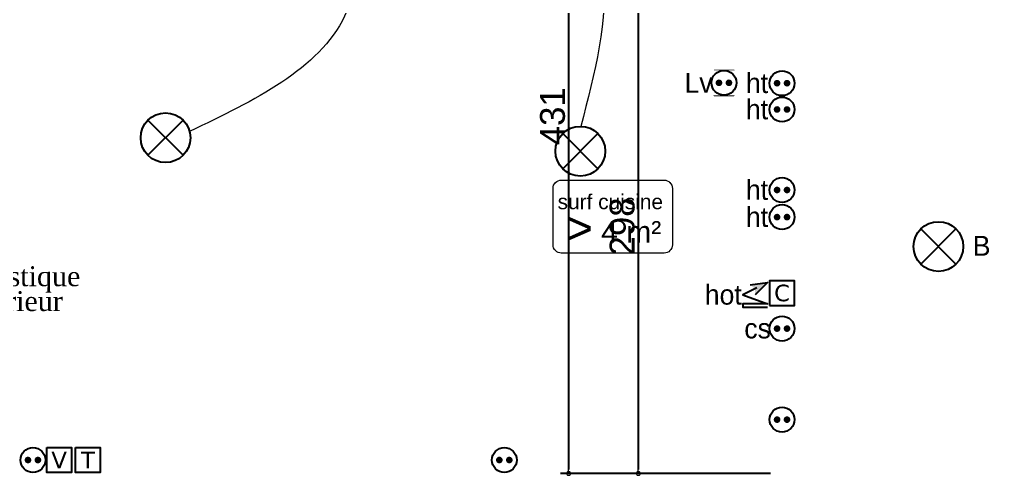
# Model space of a CAD drawing. Header units: millimetres. Extents: x 459337 to 526921, y -375392 to -289779.
# Drawn here: x 463077 to 468935, y -359083 to -356333 of the extents above; entities that cross this region are included whole.
import ezdxf

# ---------------------------------------------------------------- set-up
doc = ezdxf.new("R2010")
doc.units = ezdxf.units.MM
doc.set_wipeout_variables(frame=1)
doc.layers.add('_GAZELEC-BOITE INCORPO', color=36, linetype='Continuous', lineweight=18)
for name, color, linetype in [('prlm-EAU-EF', 161, 'Continuous'), ('prlm-ELEC-CFA', 181, 'Continuous'), ('prlm-ELEC-CFO', 201, 'Continuous'), ('prlm-VMC', 93, 'Continuous')]:
    doc.layers.add(name, color=color, linetype=linetype)
doc.styles.add('Arial', font='arial.ttf')
doc.styles.add('prlm-elec-cfo', font='comic.ttf', dxfattribs={"height": 12})
doc.styles.add('prlm-sejc', font='arial.ttf', dxfattribs={"height": 20})
doc.styles.add('prlm-vmc', font='pala.ttf', dxfattribs={"height": 14})
doc.styles.get("Standard").update_dxf_attribs({"font": 'arial.ttf'})
doc.dimstyles.new('200', dxfattribs={"dimtxt": 150, "dimasz": 25, "dimexe": 50, "dimexo": 50, "dimgap": 20, "dimtad": 1, "dimdec": 0, "dimlfac": 0.1, "dimdsep": 46, "dimtxsty": 'Arial', "dimblk1": 'DOTBLANK', "dimblk2": 'DOTBLANK', "dimsah": 1, "dimcen": 25, "dimclrd": 5, "dimclre": 5, "dimadec": 0, "dimazin": 0, "dimtfac": 1, "dimtdec": 0, "dimtmove": 0, "dimatfit": 3, "dimldrblk": 'DOTBLANK', "dimfxl": 50, "dimtolj": 1, "dimtzin": 0, "dimarcsym": 0})

# ---------------------------------------------------------------- blocks, each defined once
blk = doc.blocks.new('xi.HOT')
at = {"layer": 'prlm-ELEC-CFO', "lineweight": 5}
blk.add_hatch(color=0, dxfattribs=at).paths.add_polyline_path([(-3, 6), (-0.1, 3.7), (0, 0), (7.5, 7.5)])
at = {"layer": 'prlm-ELEC-CFO', "color": 0}
for points in [[(-3, 6), (7.5, 7.5), (0, 0)], [(0.95, 4.23), (-7.5, 0), (7.5, -5.5), (-7.5, -5.5), (-7.5, -7.5), (7.5, -7.5)]]:
    blk.add_lwpolyline(points, dxfattribs=at)
blk = doc.blocks.new('xi.PCS')
at = {"color": 0, "lineweight": 5}
blk.add_wipeout([(-7.5, -7.5), (7.5, -7.5), (7.5, 7.5), (-7.5, 7.5)], dxfattribs=at).dxf.layer = 'prlm-ELEC-CFO'
at = {"layer": 'prlm-ELEC-CFO', "color": 0, "linetype": 'ByBlock', "lineweight": 5, "const_width": 2}
for points in [[(-4, 0, 1), (-2, 0, 1)], [(2, 0, 1), (4, 0, 1)]]:
    blk.add_lwpolyline(points, format="xyb", close=True, dxfattribs=at)
at = {"layer": 'prlm-ELEC-CFO', "color": 0, "linetype": 'ByBlock', "lineweight": -2}
blk.add_circle((0, 0), 7.5, dxfattribs=at)
blk = doc.blocks.new('xi.SF32')
at = {"layer": 'prlm-ELEC-CFO', "color": 0, "flags": 128}
blk.add_lwpolyline([(-7.5, -7.5), (7.5, -7.5), (7.5, 7.5), (-7.5, 7.5)], close=True, dxfattribs=at)
at = {"layer": 'prlm-ELEC-CFO', "color": 0, "linetype": 'ByBlock', "insert": (0, 0), "char_height": 10, "width": 11.36, "attachment_point": 5}
blk.add_mtext('{\\fVerdana|b0|i0|c0|p34;C}', dxfattribs=at)
blk = doc.blocks.new('xi.LVrob')
at = {"layer": 'prlm-EAU-EF', "color": 0}
blk.add_lwpolyline([(-6, 7.5), (6, 7.5), (-6, -7.5), (6, -7.5)], close=True, dxfattribs=at)
blk = doc.blocks.new('xi.LV')
at = {"color": 0, "lineweight": 5}
blk.add_wipeout([(-7.5, -7.5), (7.5, -7.5), (7.5, 7.5), (-7.5, 7.5)], dxfattribs=at).dxf.layer = 'prlm-ELEC-CFO'
at = {"layer": 'prlm-ELEC-CFO', "color": 0, "linetype": 'ByBlock', "lineweight": 5, "const_width": 2}
for points in [[(-4, 0, 1), (-2, 0, 1)], [(2, 0, 1), (4, 0, 1)]]:
    blk.add_lwpolyline(points, format="xyb", close=True, dxfattribs=at)
at = {"layer": 'prlm-ELEC-CFO', "color": 0, "linetype": 'ByBlock', "lineweight": -2}
blk.add_circle((0, 0), 7.5, dxfattribs=at)
blk = doc.blocks.new('xi.TEL')
at = {"layer": 'prlm-ELEC-CFA', "color": 0, "linetype": 'ByBlock', "lineweight": -2, "flags": 128}
blk.add_lwpolyline([(-7.5, 7.5), (7.5, 7.5), (7.5, -7.5), (-7.5, -7.5)], close=True, dxfattribs=at)
at = {"layer": 'prlm-ELEC-CFA', "color": 0, "linetype": 'ByBlock', "insert": (0, 0), "char_height": 10, "width": 11.36, "attachment_point": 5}
blk.add_mtext('{\\fVerdana|b0|i0|c0|p34;T}', dxfattribs=at)
blk = doc.blocks.new('xi.TV')
at = {"layer": 'prlm-ELEC-CFA', "color": 0, "linetype": 'ByBlock', "lineweight": -2, "flags": 128}
blk.add_lwpolyline([(-7.5, 7.5), (7.5, 7.5), (7.5, -7.5), (-7.5, -7.5)], close=True, dxfattribs=at)
at = {"layer": 'prlm-ELEC-CFA', "color": 0, "linetype": 'ByBlock', "insert": (0, 0), "char_height": 10, "width": 11.36, "attachment_point": 5}
blk.add_mtext('{\\fVerdana|b0|i0|c0|p34;V}', dxfattribs=at)
blk = doc.blocks.new('xi.PC')
at = {"color": 0, "lineweight": 5}
blk.add_wipeout([(-7.5, -7.5), (7.5, -7.5), (7.5, 7.5), (-7.5, 7.5)], dxfattribs=at).dxf.layer = 'prlm-ELEC-CFO'
at = {"layer": 'prlm-ELEC-CFO', "color": 0, "linetype": 'ByBlock', "lineweight": 5, "const_width": 2}
for points in [[(-4, 0, 1), (-2, 0, 1)], [(2, 0, 1), (4, 0, 1)]]:
    blk.add_lwpolyline(points, format="xyb", close=True, dxfattribs=at)
at = {"layer": 'prlm-ELEC-CFO', "color": 0, "linetype": 'ByBlock', "lineweight": -2}
blk.add_circle((0, 0), 7.5, dxfattribs=at)
blk = doc.blocks.new('xi.PCHT')
at = {"color": 0, "lineweight": 5}
blk.add_wipeout([(-7.5, -7.5), (7.5, -7.5), (7.5, 7.5), (-7.5, 7.5)], dxfattribs=at).dxf.layer = 'prlm-ELEC-CFO'
at = {"layer": 'prlm-ELEC-CFO', "color": 0, "linetype": 'ByBlock', "lineweight": 5, "const_width": 2}
for points in [[(-4, 0, 1), (-2, 0, 1)], [(2, 0, 1), (4, 0, 1)]]:
    blk.add_lwpolyline(points, format="xyb", close=True, dxfattribs=at)
at = {"layer": 'prlm-ELEC-CFO', "color": 0, "linetype": 'ByBlock', "lineweight": -2}
blk.add_circle((0, 0), 7.5, dxfattribs=at)
blk = doc.blocks.new('xi.PTCE')
at = {"layer": 'prlm-ELEC-CFO', "color": 0}
for points in [[(-10.61, 10.61), (10.61, -10.61)], [(10.61, 10.61), (-10.61, -10.61)]]:
    blk.add_lwpolyline(points, dxfattribs=at)
at = {"layer": 'prlm-ELEC-CFO', "color": 0, "linetype": 'ByBlock'}
blk.add_circle((0, 0), 15, dxfattribs=at)
blk = doc.blocks.new('xi.4m²')
at = {"color": 0}
blk.add_wipeout([(-34.54, 20.54), (34.54, 20.54), (34.54, -20.54), (-34.54, -20.54)], dxfattribs=at).dxf.layer = 'prlm-ELEC-CFO'
at = {"layer": 'prlm-ELEC-CFO', "color": 0, "lineweight": 13}
blk.add_lwpolyline([(-31, 22), (31, 22, -0.414214), (36, 17), (36, -17, -0.414214), (31, -22), (-31, -22, -0.414214), (-36, -17), (-36, 17, -0.414214)], format="xyb", close=True, dxfattribs=at)
at = {"layer": 'prlm-ELEC-CFO', "color": 0, "attachment_point": 6, "line_spacing_factor": 0.8, "style": 'prlm-sejc'}
for s, insert, char_height in [('surf cuisine', (30.36, 8.9), 9), ('4 m²', (29.31, -9.19), 13)]:
    blk.add_mtext(s, dxfattribs=dict(at, insert=insert, char_height=char_height))
at = {"layer": 'prlm-ELEC-CFO', "color": 0, "style": 'prlm-sejc', "flags": 8}
blk.add_attdef('?', (-28.3, -16.79), '', height=20, dxfattribs=at)
blk = doc.blocks.new('xi.lumB')
at = {"layer": 'prlm-ELEC-CFO', "color": 0, "linetype": 'ByBlock'}
for p, q in [((10.61, 10.61), (-10.61, -10.61)), ((-10.61, 10.61), (10.61, -10.61))]:
    blk.add_line(p, q, dxfattribs=at)
blk.add_circle((0, 0), 15, dxfattribs=at)
blk = doc.blocks.new('_DOTBLANK')
at = {"color": 0, "linetype": 'ByBlock'}
blk.add_line((-0.5, 0), (-1, 0), dxfattribs=at)
blk.add_circle((0, 0), 0.5, dxfattribs=at)
blk = doc.blocks.new('*D142')
at = {"layer": '_GAZELEC-BOITE INCORPO', "color": 5, "lineweight": -2, "transparency": 16777216}
for p, q in [((467607.2, -356091.4), (466759.7, -356091.4)), ((466809.7, -356116.4), (466809.7, -359045.8)), ((467607.2, -359070.8), (466759.7, -359070.8))]:
    blk.add_line(p, q, dxfattribs=at)
at = {"layer": '_GAZELEC-BOITE INCORPO', "color": 5, "lineweight": -2, "transparency": 16777216, "xscale": 25, "yscale": 25, "zscale": 25}
for p, rotation in [((466809.7, -356091.4), 90), ((466809.7, -359070.8), 270)]:
    blk.add_blockref('_DOTBLANK', p, dxfattribs=dict(at, rotation=rotation))
at = {"layer": '_GAZELEC-BOITE INCORPO', "color": 0, "transparency": 16777216, "insert": (466713.2, -357581.1), "char_height": 150, "attachment_point": 5, "rotation": 90, "style": 'Arial'}
blk.add_mtext('\\A1;298', dxfattribs=at)
blk = doc.blocks.new('*D143')
at = {"layer": '_GAZELEC-BOITE INCORPO', "color": 5, "lineweight": -2, "transparency": 16777216}
for p, q in [((466972.7, -354762.4), (466339.8, -354762.4)), ((466389.8, -354787.4), (466389.8, -359045.9)), ((466973, -359070.9), (466339.8, -359070.9))]:
    blk.add_line(p, q, dxfattribs=at)
at = {"layer": '_GAZELEC-BOITE INCORPO', "color": 5, "lineweight": -2, "transparency": 16777216, "xscale": 25, "yscale": 25, "zscale": 25}
for p, rotation in [((466389.8, -354762.4), 90), ((466389.8, -359070.9), 270)]:
    blk.add_blockref('_DOTBLANK', p, dxfattribs=dict(at, rotation=rotation))
at = {"layer": '_GAZELEC-BOITE INCORPO', "color": 0, "transparency": 16777216, "insert": (466293.2, -356916.7), "char_height": 150, "attachment_point": 5, "rotation": 90, "style": 'Arial'}
blk.add_mtext('\\A1;431', dxfattribs=at)

msp = doc.modelspace()

# ---------------------------------------------------------------- linework, layer by layer
at = {"layer": 'prlm-ELEC-CFO', "lineweight": 13}
for points in [[(465131.865, -355493.503), (465038.618, -356312.66), (464103.377, -357007.959)], [(466464.21, -355492.4), (466597.947, -356022.353), (466462.745, -356977.577)]]:
    msp.add_spline(points, degree=3, dxfattribs=at)

# ---------------------------------------------------------------- block references
at = {"layer": 'prlm-EAU-EF', "xscale": 10, "yscale": 10, "zscale": 10}
msp.add_blockref('xi.LVrob', (467326.653, -356715.016), dxfattribs=at)
at = {"layer": 'prlm-ELEC-CFA', "xscale": 10, "yscale": 10, "zscale": 10}
for name, p in [('xi.TV', (463316.222, -358989.702)), ('xi.TEL', (463489.481, -358989.702))]:
    msp.add_blockref(name, p, dxfattribs=at)
at = {"layer": 'prlm-ELEC-CFO', "xscale": 10, "yscale": 10, "zscale": 10}
for name, p in [('xi.PTCE', (463958.299, -357046.068)), ('xi.PTCE', (466460.359, -357127.558)), ('xi.lumB', (468620.258, -357702.519)), ('xi.SF32', (467677.113, -357983.2)), ('xi.PC', (467677.109, -358746.084)), ('xi.PC', (466001.733, -358989.702))]:
    msp.add_blockref(name, p, dxfattribs=at)

# ---------------------------------------------------------------- texts
at = {"layer": 'prlm-ELEC-CFO', "lineweight": 20, "char_height": 120, "line_spacing_factor": 0.8, "style": 'prlm-elec-cfo', "bg_fill": 3, "bg_fill_color": 256, "bg_fill_transparency": 0}
for s, insert, attachment_point, box_fill_scale in [('ht', (467526.357, -356875.831), 5, 1.1), ('ht', (467526.354, -357524.798), 5, 1.1), ('B', (468881.017, -357638.008), 2, 0.95), ('hot', (467322.466, -357993.385), 5, 1.1), ('cs', (467529.664, -358197.109), 5, 1.1)]:
    msp.add_mtext(s, dxfattribs=dict(at, insert=insert, attachment_point=attachment_point, box_fill_scale=box_fill_scale))
at = {"layer": 'prlm-VMC', "insert": (463031.495, -357821.346), "char_height": 120, "width": 236.73962, "attachment_point": 2, "line_spacing_factor": 0.75, "style": 'prlm-vmc', "bg_fill": 3, "box_fill_scale": 1.1, "bg_fill_color": 256, "bg_fill_transparency": 0}
msp.add_mtext('Acoustique intérieur', dxfattribs=at)

# ---------------------------------------------------------------- next in the draw order: block references
at = {"layer": 'prlm-ELEC-CFO', "xscale": 10, "yscale": 10, "zscale": 10}
for name, p in [('xi.PCHT', (467677.118, -356875.832)), ('xi.PCHT', (467677.115, -357524.799)), ('xi.HOT', (467515.199, -357993.386)), ('xi.PCS', (467677.112, -358197.11)), ('xi.PC', (463158.25, -358989.702))]:
    msp.add_blockref(name, p, dxfattribs=at)
msp.add_blockref('xi.4m²', (466655.6, -357521.811), dxfattribs=at).add_auto_attribs({'?': '>'})

# ---------------------------------------------------------------- next in the draw order: texts
at = {"layer": 'prlm-EAU-EF', "lineweight": 20, "insert": (467173.827, -356715.015), "char_height": 120, "attachment_point": 5, "line_spacing_factor": 0.8, "style": 'prlm-elec-cfo', "bg_fill": 3, "box_fill_scale": 1.1, "bg_fill_color": 256, "bg_fill_transparency": 0}
msp.add_mtext('Lv', dxfattribs=at)

# ---------------------------------------------------------------- next in the draw order: texts
at = {"layer": 'prlm-ELEC-CFO', "lineweight": 20, "char_height": 120, "attachment_point": 5, "line_spacing_factor": 0.8, "style": 'prlm-elec-cfo', "bg_fill": 3, "box_fill_scale": 1.1, "bg_fill_color": 256, "bg_fill_transparency": 0}
for s, insert in [('Lv', (467173.827, -356715.015)), ('ht', (467526.358, -356717.422)), ('ht', (467526.355, -357361.279))]:
    msp.add_mtext(s, dxfattribs=dict(at, insert=insert))

# ---------------------------------------------------------------- next in the draw order: dimensions: what is measured, and where the dimension line sits
at = {"layer": '_GAZELEC-BOITE INCORPO'}
dim = msp.add_linear_dim(base=(466389.829, -359070.865), p1=(467022.7, -354762.445), p2=(467022.971, -359070.865), angle=90, dimstyle='200', dxfattribs=at)
dim.commit()
dim.dimension.update_dxf_attribs({"geometry": '*D143', "text_midpoint": (466293.192, -356916.655)})

# ---------------------------------------------------------------- next in the draw order: block references
at = {"layer": 'prlm-ELEC-CFO', "xscale": 10, "yscale": 10, "zscale": 10}
for name, p in [('xi.LV', (467326.653, -356715.016)), ('xi.PCHT', (467677.119, -356717.422)), ('xi.PCHT', (467677.116, -357361.28))]:
    msp.add_blockref(name, p, dxfattribs=at)

# ---------------------------------------------------------------- next in the draw order: dimensions: what is measured, and where the dimension line sits
at = {"layer": '_GAZELEC-BOITE INCORPO'}
dim = msp.add_linear_dim(base=(466809.747, -359070.826), p1=(467657.227, -356091.37), p2=(467657.227, -359070.826), angle=90, dimstyle='200', dxfattribs=at)
dim.commit()
dim.dimension.update_dxf_attribs({"geometry": '*D142', "text_midpoint": (466713.162, -357581.098)})

doc.saveas('drawing.dxf')
